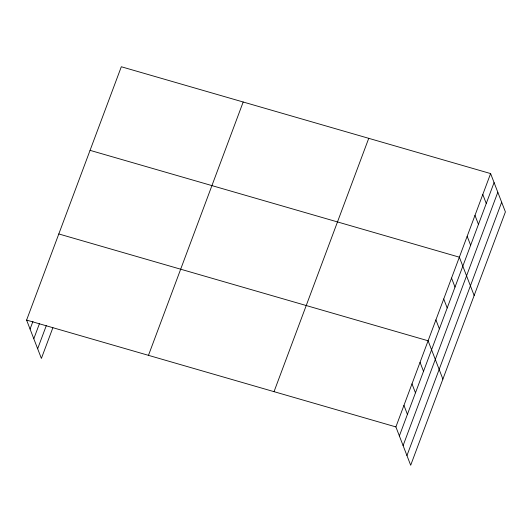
<?xml version="1.0" encoding="UTF-8"?>
<svg xmlns="http://www.w3.org/2000/svg" width="532" height="532" viewBox="0 0 532 532"><rect width="100%" height="100%" fill="white"/><g stroke="black" fill="none" stroke-linecap="round" stroke-linejoin="round"><path stroke-width="0.8" d="M52.894 327.659L41.39 358.422L26.6 320.091L121.316 66.753L490.61 173.578L505.4 211.909L410.684 465.247L395.894 426.917L490.61 173.578M30.071 329.075L32.944 321.388M33.802 338.758L39.554 323.376M37.652 348.739L46.277 325.664M148.468 355.343L243.184 102.004M274.027 391.665L368.743 138.327M399.366 435.908L494.075 182.569M403.096 445.59L497.812 192.252M406.947 455.565L501.663 202.227M90.061 150.35L459.355 257.182L474.145 295.513M58.806 233.954L428.1 340.779L442.89 379.117M26.6 320.091L395.894 426.917M482.797 194.479L486.261 203.47M474.983 215.38L478.448 224.371M467.169 236.281L470.634 245.265M451.542 278.083L455.006 287.067M443.728 298.984L447.193 307.968M435.914 319.885L439.379 328.869M420.047 362.319L423.512 371.303M411.994 383.851L415.465 392.835M403.948 405.384L407.412 414.368"/></g></svg>
